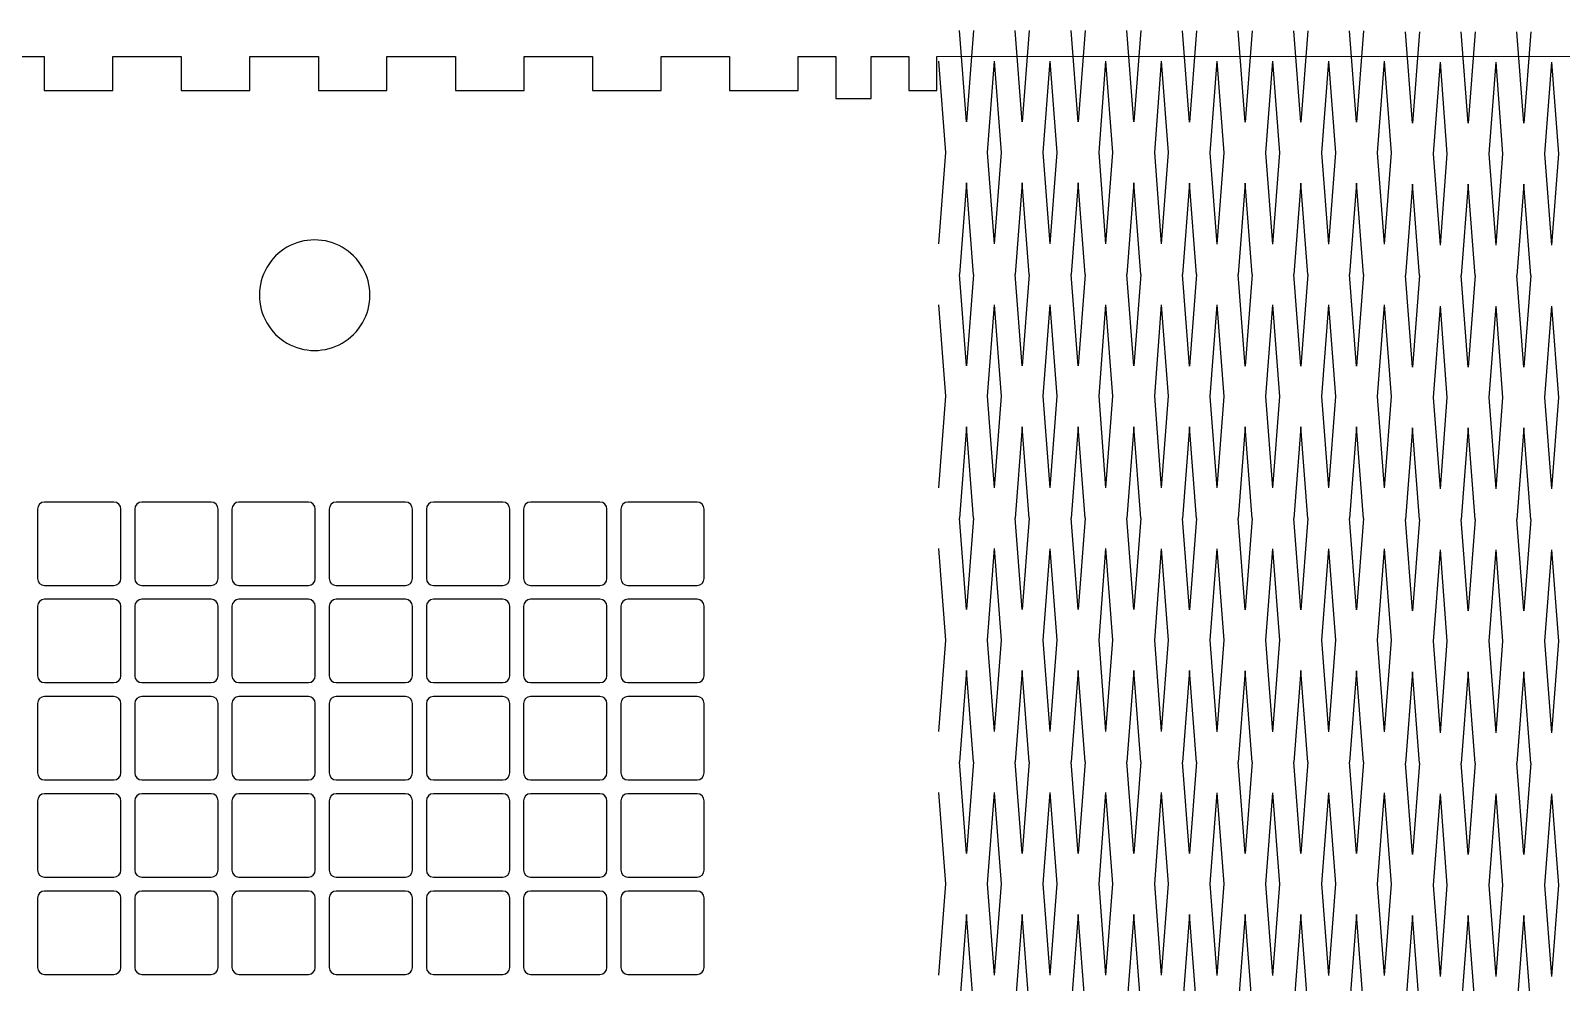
# Model space of a CAD drawing. Extents: x 38 to 561, y 42 to 369.
# Drawn here: x 165.3 to 299.3, y 108.6 to 191.9 of the extents above; entities that cross this region are included whole.
import ezdxf

# ---------------------------------------------------------------- set-up
doc = ezdxf.new("R2010")
doc.units = 0
doc.layers.add('Layer_1', color=7, linetype='CONTINUOUS')

msp = doc.modelspace()

# ---------------------------------------------------------------- linework, layer by layer
at = {"layer": 'Layer_1', "color": 7}
for p, q in [((247.236177, 183.918829), (246.625523, 191.909301)), ((247.846831, 191.909301), (247.236177, 183.918829)), ((252.108416, 183.918829), (251.497762, 191.909301)), ((252.71907, 191.909301), (252.108416, 183.918829)), ((256.993647, 183.918829), (256.382993, 191.909301)), ((257.604301, 191.909301), (256.993647, 183.918829)), ((261.865886, 183.918829), (261.255232, 191.909301)), ((262.47654, 191.909301), (261.865886, 183.918829)), ((266.736247, 183.904647), (266.125593, 191.895119)), ((267.346901, 191.895119), (266.736247, 183.904647)), ((271.608486, 183.904647), (270.997832, 191.895119)), ((272.21914, 191.895119), (271.608486, 183.904647)), ((276.493717, 183.904647), (275.883063, 191.895119)), ((277.104371, 191.895119), (276.493717, 183.904647)), ((281.365956, 183.904647), (280.755302, 191.895119)), ((281.97661, 191.895119), (281.365956, 183.904647)), ((286.259241, 183.810068), (285.648587, 191.800539)), ((286.869895, 191.800539), (286.259241, 183.810068)), ((291.13148, 183.810068), (290.520826, 191.800539)), ((291.742133, 191.800539), (291.13148, 183.810068)), ((296.016696, 183.810068), (295.406042, 191.800539)), ((296.62735, 191.800539), (296.016696, 183.810068)), ((245.404215, 181.242346), (244.793562, 189.24581)), ((249.068139, 181.242346), (249.678793, 189.24581)), ((250.289447, 181.242346), (249.678793, 189.24581)), ((253.940378, 181.242346), (254.551032, 189.24581)), ((255.161685, 181.242346), (254.551031, 189.24581)), ((258.825609, 181.242346), (259.436263, 189.24581)), ((260.046917, 181.242346), (259.436263, 189.24581)), ((263.697848, 181.242346), (264.308502, 189.24581)), ((264.919156, 181.242346), (264.308502, 189.24581)), ((268.568209, 181.228164), (269.178863, 189.231629)), ((269.789517, 181.228164), (269.178863, 189.231629)), ((273.440448, 181.228164), (274.051102, 189.231629)), ((274.661756, 181.228164), (274.051102, 189.231629)), ((278.325679, 181.228164), (278.936333, 189.231629)), ((279.546987, 181.228164), (278.936333, 189.231629)), ((283.197918, 181.228164), (283.808572, 189.231629)), ((284.419226, 181.228164), (283.808572, 189.231629)), ((288.091202, 181.133584), (288.701856, 189.137049)), ((289.31251, 181.133584), (288.701856, 189.137049)), ((292.963441, 181.133584), (293.574095, 189.137049)), ((294.184734, 181.133584), (293.574081, 189.137049)), ((297.848658, 181.133584), (298.459312, 189.137049)), ((299.069966, 181.133584), (298.459312, 189.137049)), ((244.793562, 173.238881), (245.404215, 181.242346)), ((249.678793, 173.238881), (249.068139, 181.242346)), ((249.678793, 173.238881), (250.289447, 181.242346)), ((254.551032, 173.238881), (253.940378, 181.242346)), ((254.551031, 173.238881), (255.161685, 181.242346)), ((259.436263, 173.238881), (258.825609, 181.242346)), ((259.436263, 173.238881), (260.046917, 181.242346)), ((264.308502, 173.238881), (263.697848, 181.242346)), ((264.308502, 173.238881), (264.919156, 181.242346)), ((269.178863, 173.2247), (268.568209, 181.228164)), ((269.178863, 173.2247), (269.789517, 181.228164)), ((274.051102, 173.2247), (273.440448, 181.228164)), ((274.051102, 173.2247), (274.661756, 181.228164)), ((278.936333, 173.2247), (278.325679, 181.228164)), ((278.936333, 173.2247), (279.546987, 181.228164)), ((283.808572, 173.2247), (283.197918, 181.228164)), ((283.808572, 173.2247), (284.419226, 181.228164)), ((288.701856, 173.13012), (288.091202, 181.133584)), ((288.701856, 173.13012), (289.31251, 181.133584)), ((293.574095, 173.13012), (292.963441, 181.133584)), ((293.574081, 173.13012), (294.184734, 181.133584)), ((298.459312, 173.13012), (297.848658, 181.133584)), ((298.459312, 173.13012), (299.069966, 181.133584)), ((247.236177, 178.578855), (246.625523, 170.575391)), ((247.846831, 170.575391), (247.236177, 178.578855)), ((252.108416, 178.578855), (251.497762, 170.575391)), ((252.71907, 170.575391), (252.108416, 178.578855)), ((256.993647, 178.578855), (256.382993, 170.575391)), ((257.604301, 170.575391), (256.993647, 178.578855)), ((261.865886, 178.578855), (261.255232, 170.575391)), ((262.47654, 170.575391), (261.865886, 178.578855)), ((266.736247, 178.564674), (266.125593, 170.561209)), ((267.346901, 170.561209), (266.736247, 178.564674)), ((271.608486, 178.564674), (270.997832, 170.561209)), ((272.21914, 170.561209), (271.608486, 178.564674)), ((276.493717, 178.564674), (275.883063, 170.561209)), ((277.104371, 170.561209), (276.493717, 178.564674)), ((281.365956, 178.564674), (280.755302, 170.561209)), ((281.97661, 170.561209), (281.365956, 178.564674)), ((286.259241, 178.470094), (285.648587, 170.46663)), ((286.869895, 170.46663), (286.259241, 178.470094)), ((291.13148, 178.470094), (290.520826, 170.46663)), ((291.742133, 170.46663), (291.13148, 178.470094)), ((296.016696, 178.470094), (295.406042, 170.46663)), ((296.62735, 170.46663), (296.016696, 178.470094)), ((247.236177, 162.571927), (246.625523, 170.575391)), ((247.846831, 170.575391), (247.236177, 162.571927)), ((252.108416, 162.571927), (251.497762, 170.575391)), ((252.71907, 170.575391), (252.108416, 162.571927)), ((256.993647, 162.571927), (256.382993, 170.575391)), ((257.604301, 170.575391), (256.993647, 162.571927)), ((261.865886, 162.571927), (261.255232, 170.575391)), ((262.47654, 170.575391), (261.865886, 162.571927)), ((266.736247, 162.557745), (266.125593, 170.561209)), ((267.346901, 170.561209), (266.736247, 162.557745)), ((271.608486, 162.557745), (270.997832, 170.561209)), ((272.21914, 170.561209), (271.608486, 162.557745)), ((276.493717, 162.557745), (275.883063, 170.561209)), ((277.104371, 170.561209), (276.493717, 162.557745)), ((281.365956, 162.557745), (280.755302, 170.561209)), ((281.97661, 170.561209), (281.365956, 162.557745)), ((286.259241, 162.463165), (285.648587, 170.46663)), ((286.869895, 170.46663), (286.259241, 162.463165)), ((291.13148, 162.463165), (290.520826, 170.46663)), ((291.742133, 170.46663), (291.13148, 162.463165)), ((296.016696, 162.463165), (295.406042, 170.46663)), ((296.62735, 170.46663), (296.016696, 162.463165)), ((245.404215, 159.908436), (244.793562, 167.9119)), ((249.068139, 159.908436), (249.678793, 167.9119)), ((250.289447, 159.908436), (249.678793, 167.9119)), ((253.940378, 159.908436), (254.551032, 167.9119)), ((255.161686, 159.908436), (254.551032, 167.9119)), ((258.825609, 159.908436), (259.436263, 167.9119)), ((260.046917, 159.908436), (259.436263, 167.9119)), ((263.697848, 159.908436), (264.308502, 167.9119)), ((264.919156, 159.908436), (264.308502, 167.9119)), ((268.568209, 159.894254), (269.178863, 167.897719)), ((269.789517, 159.894254), (269.178863, 167.897719)), ((273.440448, 159.894254), (274.051102, 167.897719)), ((274.661756, 159.894254), (274.051102, 167.897719)), ((278.325679, 159.894254), (278.936333, 167.897719)), ((279.546987, 159.894254), (278.936333, 167.897719)), ((283.197918, 159.894254), (283.808572, 167.897719)), ((284.419226, 159.894254), (283.808572, 167.897719)), ((288.091202, 159.799675), (288.701856, 167.803139)), ((289.31251, 159.799675), (288.701856, 167.803139)), ((292.963441, 159.799675), (293.574095, 167.803139)), ((294.184749, 159.799675), (293.574095, 167.803139)), ((297.848658, 159.799675), (298.459312, 167.803139)), ((299.069966, 159.799675), (298.459312, 167.803139)), ((244.793562, 151.904972), (245.404215, 159.908436)), ((249.678793, 151.904972), (249.068139, 159.908436)), ((249.678793, 151.904972), (250.289447, 159.908436)), ((254.551032, 151.904972), (253.940378, 159.908436)), ((254.551032, 151.904972), (255.161686, 159.908436)), ((259.436263, 151.904972), (258.825609, 159.908436)), ((259.436263, 151.904972), (260.046917, 159.908436)), ((264.308502, 151.904972), (263.697848, 159.908436)), ((264.308502, 151.904972), (264.919156, 159.908436)), ((269.178863, 151.89079), (268.568209, 159.894254)), ((269.178863, 151.89079), (269.789517, 159.894254)), ((274.051102, 151.89079), (273.440448, 159.894254)), ((274.051102, 151.89079), (274.661756, 159.894254)), ((278.936333, 151.89079), (278.325679, 159.894254)), ((278.936333, 151.89079), (279.546987, 159.894254)), ((283.808572, 151.89079), (283.197918, 159.894254)), ((283.808572, 151.89079), (284.419226, 159.894254)), ((288.701856, 151.79621), (288.091202, 159.799675)), ((288.701856, 151.79621), (289.31251, 159.799675)), ((293.574095, 151.79621), (292.963441, 159.799675)), ((293.574095, 151.79621), (294.184749, 159.799675)), ((298.459312, 151.79621), (297.848658, 159.799675)), ((298.459312, 151.79621), (299.069966, 159.799675)), ((247.236177, 157.244945), (246.625523, 149.241481)), ((247.846831, 149.241481), (247.236177, 157.244945)), ((252.108416, 157.244945), (251.497762, 149.241481)), ((252.71907, 149.241481), (252.108416, 157.244945)), ((256.993647, 157.244945), (256.382993, 149.241481)), ((257.604301, 149.241481), (256.993647, 157.244945)), ((261.865886, 157.244945), (261.255232, 149.241481)), ((262.47654, 149.241481), (261.865886, 157.244945)), ((266.736247, 157.230764), (266.125593, 149.227299)), ((267.346901, 149.227299), (266.736247, 157.230764)), ((271.608486, 157.230764), (270.997832, 149.227299)), ((272.21914, 149.227299), (271.608486, 157.230764)), ((276.493717, 157.230764), (275.883063, 149.227299)), ((277.104371, 149.227299), (276.493717, 157.230764)), ((281.365956, 157.230764), (280.755302, 149.227299)), ((281.97661, 149.227299), (281.365956, 157.230764)), ((286.259241, 157.136184), (285.648587, 149.13272)), ((286.869895, 149.13272), (286.259241, 157.136184)), ((291.13148, 157.136184), (290.520826, 149.13272)), ((291.742133, 149.13272), (291.13148, 157.136184)), ((296.016696, 157.136184), (295.406042, 149.13272)), ((296.62735, 149.13272), (296.016696, 157.136184)), ((247.236177, 141.238017), (246.625523, 149.241481)), ((247.846831, 149.241481), (247.236177, 141.238017)), ((252.108416, 141.238017), (251.497762, 149.241481)), ((252.71907, 149.241481), (252.108416, 141.238017)), ((256.993647, 141.238017), (256.382993, 149.241481)), ((257.604301, 149.241481), (256.993647, 141.238017)), ((261.865886, 141.238017), (261.255232, 149.241481)), ((262.47654, 149.241481), (261.865886, 141.238017)), ((266.736247, 141.223835), (266.125593, 149.227299)), ((267.346901, 149.227299), (266.736247, 141.223835)), ((271.608486, 141.223835), (270.997832, 149.227299)), ((272.21914, 149.227299), (271.608486, 141.223835)), ((276.493717, 141.223835), (275.883063, 149.227299)), ((277.104371, 149.227299), (276.493717, 141.223835)), ((281.365956, 141.223835), (280.755302, 149.227299)), ((281.97661, 149.227299), (281.365956, 141.223835)), ((286.259241, 141.129255), (285.648587, 149.13272)), ((286.869895, 149.13272), (286.259241, 141.129255)), ((291.13148, 141.129255), (290.520826, 149.13272)), ((291.742133, 149.13272), (291.13148, 141.129255)), ((296.016696, 141.129255), (295.406042, 149.13272)), ((296.62735, 149.13272), (296.016696, 141.129255)), ((245.404215, 138.574539), (244.793562, 146.578003)), ((249.068139, 138.574539), (249.678793, 146.578003)), ((250.289447, 138.574539), (249.678793, 146.578003)), ((253.940378, 138.574539), (254.551032, 146.565011)), ((255.161686, 138.574539), (254.551032, 146.565011)), ((258.825609, 138.574539), (259.436263, 146.578003)), ((260.046917, 138.574539), (259.436263, 146.578003)), ((263.697848, 138.574539), (264.308502, 146.565011)), ((264.919156, 138.574539), (264.308502, 146.565011)), ((268.568209, 138.560287), (269.178863, 146.563751)), ((269.789517, 138.560287), (269.178863, 146.563751)), ((273.440448, 138.560287), (274.051102, 146.550758)), ((274.661756, 138.560287), (274.051102, 146.550758)), ((278.325679, 138.560287), (278.936333, 146.563751)), ((279.546987, 138.560287), (278.936333, 146.563751)), ((283.197918, 138.560287), (283.808572, 146.550758)), ((284.419226, 138.560287), (283.808572, 146.550758)), ((288.091202, 138.465742), (288.701856, 146.469207)), ((289.31251, 138.465742), (288.701856, 146.469207)), ((292.963441, 138.465742), (293.574095, 146.456214)), ((294.184749, 138.465742), (293.574095, 146.456214)), ((297.848658, 138.465742), (298.459312, 146.469207)), ((299.069966, 138.465742), (298.459312, 146.469207)), ((244.793562, 130.571074), (245.404215, 138.574539)), ((249.678793, 130.571074), (249.068139, 138.574539)), ((249.678793, 130.571074), (250.289447, 138.574539)), ((254.551032, 130.571074), (253.940378, 138.574539)), ((254.551032, 130.571074), (255.161686, 138.574539)), ((259.436263, 130.571074), (258.825609, 138.574539)), ((259.436263, 130.571074), (260.046917, 138.574539)), ((264.308502, 130.571074), (263.697848, 138.574539)), ((264.308502, 130.571074), (264.919156, 138.574539)), ((269.178863, 130.556822), (268.568209, 138.560287)), ((269.178863, 130.556822), (269.789517, 138.560287)), ((274.051102, 130.556822), (273.440448, 138.560287)), ((274.051102, 130.556822), (274.661756, 138.560287)), ((278.936333, 130.556822), (278.325679, 138.560287)), ((278.936333, 130.556822), (279.546987, 138.560287)), ((283.808572, 130.556822), (283.197918, 138.560287)), ((283.808572, 130.556822), (284.419226, 138.560287)), ((288.701856, 130.462278), (288.091202, 138.465742)), ((288.701856, 130.462278), (289.31251, 138.465742)), ((293.574095, 130.462278), (292.963441, 138.465742)), ((293.574095, 130.462278), (294.184749, 138.465742)), ((298.459312, 130.462278), (297.848658, 138.465742)), ((298.459312, 130.462278), (299.069966, 138.465742)), ((247.236177, 135.911048), (246.625523, 127.907584)), ((247.846831, 127.907584), (247.236177, 135.911048)), ((252.108416, 135.898056), (251.497762, 127.907584)), ((252.71907, 127.907584), (252.108416, 135.898056)), ((256.993647, 135.911048), (256.382993, 127.907584)), ((257.604301, 127.907584), (256.993647, 135.911048)), ((261.865886, 135.898056), (261.255232, 127.907584)), ((262.47654, 127.907584), (261.865886, 135.898056)), ((266.736247, 135.896796), (266.125593, 127.893332)), ((267.346901, 127.893332), (266.736247, 135.896796)), ((271.608486, 135.883803), (270.997832, 127.893332)), ((272.21914, 127.893332), (271.608486, 135.883803)), ((276.493717, 135.896796), (275.883063, 127.893332)), ((277.104371, 127.893332), (276.493717, 135.896796)), ((281.365956, 135.883803), (280.755302, 127.893332)), ((281.97661, 127.893332), (281.365956, 135.883803)), ((286.259241, 135.802252), (285.648587, 127.798787)), ((286.869895, 127.798787), (286.259241, 135.802252)), ((291.13148, 135.789259), (290.520826, 127.798787)), ((291.742133, 127.798787), (291.13148, 135.789259)), ((296.016696, 135.802252), (295.406042, 127.798787)), ((296.62735, 127.798787), (296.016696, 135.802252)), ((247.236177, 119.90412), (246.625523, 127.907584)), ((247.846831, 127.907584), (247.236177, 119.90412)), ((252.108416, 119.90412), (251.497762, 127.907584)), ((252.71907, 127.907584), (252.108416, 119.90412)), ((256.993647, 119.90412), (256.382993, 127.907584)), ((257.604301, 127.907584), (256.993647, 119.90412)), ((261.865886, 119.90412), (261.255232, 127.907584)), ((262.47654, 127.907584), (261.865886, 119.90412)), ((266.736247, 119.889867), (266.125593, 127.893332)), ((267.346901, 127.893332), (266.736247, 119.889867)), ((271.608486, 119.889867), (270.997832, 127.893332)), ((272.21914, 127.893332), (271.608486, 119.889867)), ((276.493717, 119.889867), (275.883063, 127.893332)), ((277.104371, 127.893332), (276.493717, 119.889867)), ((281.365956, 119.889867), (280.755302, 127.893332)), ((281.97661, 127.893332), (281.365956, 119.889867)), ((286.259241, 119.795323), (285.648587, 127.798787)), ((286.869895, 127.798787), (286.259241, 119.795323)), ((291.13148, 119.795323), (290.520826, 127.798787)), ((291.742133, 127.798787), (291.13148, 119.795323)), ((296.016696, 119.795323), (295.406042, 127.798787)), ((296.62735, 127.798787), (296.016696, 119.795323)), ((245.404215, 117.240629), (244.793562, 125.231101)), ((249.068139, 117.240629), (249.678793, 125.231101)), ((250.289447, 117.240629), (249.678793, 125.231101)), ((253.940378, 117.227636), (254.551032, 125.231101)), ((255.161686, 117.227636), (254.551032, 125.231101)), ((258.825609, 117.240629), (259.436263, 125.231101)), ((260.046917, 117.240629), (259.436263, 125.231101)), ((263.697848, 117.227636), (264.308502, 125.231101)), ((264.919156, 117.227636), (264.308502, 125.231101)), ((268.568209, 117.226377), (269.178863, 125.216848)), ((269.789517, 117.226377), (269.178863, 125.216848)), ((273.440448, 117.213384), (274.051102, 125.216848)), ((274.661756, 117.213384), (274.051102, 125.216848)), ((278.325679, 117.226377), (278.936333, 125.216848)), ((279.546987, 117.226377), (278.936333, 125.216848)), ((283.197918, 117.213384), (283.808572, 125.216848)), ((284.419226, 117.213384), (283.808572, 125.216848)), ((288.091202, 117.131832), (288.701856, 125.122304)), ((289.31251, 117.131832), (288.701856, 125.122304)), ((292.963441, 117.11884), (293.574095, 125.122304)), ((294.184749, 117.11884), (293.574095, 125.122304)), ((297.848658, 117.131832), (298.459312, 125.122304)), ((299.069966, 117.131832), (298.459312, 125.122304)), ((244.793562, 109.237165), (245.404215, 117.240629)), ((249.678793, 109.237165), (249.068139, 117.240629)), ((249.678793, 109.237165), (250.289447, 117.240629)), ((254.551032, 109.237165), (253.940378, 117.227636)), ((254.551032, 109.237165), (255.161686, 117.227636)), ((259.436263, 109.237165), (258.825609, 117.240629)), ((259.436263, 109.237165), (260.046917, 117.240629)), ((264.308502, 109.237165), (263.697848, 117.227636)), ((264.308502, 109.237165), (264.919156, 117.227636)), ((269.178863, 109.222912), (268.568209, 117.226377)), ((269.178863, 109.222912), (269.789517, 117.226377)), ((274.051102, 109.222912), (273.440448, 117.213384)), ((274.051102, 109.222912), (274.661756, 117.213384)), ((278.936333, 109.222912), (278.325679, 117.226377)), ((278.936333, 109.222912), (279.546987, 117.226377)), ((283.808572, 109.222912), (283.197918, 117.213384)), ((283.808572, 109.222912), (284.419226, 117.213384)), ((288.701856, 109.128368), (288.091202, 117.131832)), ((288.701856, 109.128368), (289.31251, 117.131832)), ((293.574095, 109.128368), (292.963441, 117.11884)), ((293.574095, 109.128368), (294.184749, 117.11884)), ((298.459312, 109.128368), (297.848658, 117.131832)), ((298.459312, 109.128368), (299.069966, 117.131832)), ((247.236177, 114.564146), (246.625523, 106.560681)), ((247.846831, 106.560681), (247.236177, 114.564146)), ((252.108416, 114.564146), (251.497762, 106.560681)), ((252.71907, 106.560681), (252.108416, 114.564146)), ((256.993647, 114.564146), (256.382993, 106.560681)), ((257.604301, 106.560681), (256.993647, 114.564146)), ((261.865886, 114.564146), (261.255232, 106.560681)), ((262.47654, 106.560681), (261.865886, 114.564146)), ((266.736247, 114.549893), (266.125593, 106.546429)), ((267.346901, 106.546429), (266.736247, 114.549893)), ((271.608486, 114.549893), (270.997832, 106.546429)), ((272.21914, 106.546429), (271.608486, 114.549893)), ((276.493717, 114.549893), (275.883063, 106.546429)), ((277.104371, 106.546429), (276.493717, 114.549893)), ((281.365956, 114.549893), (280.755302, 106.546429)), ((281.97661, 106.546429), (281.365956, 114.549893)), ((286.259241, 114.455349), (285.648587, 106.451885)), ((286.869895, 106.451885), (286.259241, 114.455349)), ((291.13148, 114.455349), (290.520826, 106.451885)), ((291.742133, 106.451885), (291.13148, 114.455349)), ((296.016696, 114.455349), (295.406042, 106.451885)), ((296.62735, 106.451885), (296.016696, 114.455349))]:
    msp.add_line(p, q, dxfattribs=at)
at = {"layer": 'Layer_1', "color": 1}
for p, q in [((160.495835, 189.656912), (166.49584, 189.656912)), ((166.49584, 189.656912), (166.49584, 186.656909)), ((172.495845, 186.656909), (172.495845, 189.656912)), ((172.495845, 189.656912), (178.495849, 189.656912)), ((178.495849, 189.656912), (178.495849, 186.656909)), ((184.495854, 186.656909), (184.495854, 189.656912)), ((184.495854, 189.656912), (190.495858, 189.656912)), ((190.495858, 189.656912), (190.495858, 186.656909)), ((196.495863, 186.656909), (196.495863, 189.656912)), ((196.495863, 189.656912), (202.495868, 189.656912)), ((202.495868, 189.656912), (202.495868, 186.656909)), ((208.495872, 186.656909), (208.495872, 189.656912)), ((208.495872, 189.656912), (214.495877, 189.656912)), ((214.495877, 189.656912), (214.495877, 186.656909)), ((220.495881, 186.656909), (220.495881, 189.656912)), ((220.495881, 189.656912), (226.495886, 189.656912)), ((226.495886, 189.656912), (226.495886, 186.656909)), ((232.496444, 186.656909), (232.496444, 189.656809)), ((232.496444, 189.656809), (235.781442, 189.656809)), ((235.781442, 189.656809), (235.781442, 185.956809)), ((238.881442, 185.956809), (238.881442, 189.656809)), ((238.881442, 189.656809), (242.171441, 189.656809)), ((242.171441, 189.656809), (242.171441, 186.656809)), ((244.637442, 189.656809), (301.487284, 189.667863)), ((244.637442, 186.656809), (244.637442, 189.656809)), ((166.49584, 186.656909), (172.495845, 186.656909)), ((178.495849, 186.656909), (184.495854, 186.656909)), ((190.495858, 186.656909), (196.495863, 186.656909)), ((202.495868, 186.656909), (208.495872, 186.656909)), ((214.495877, 186.656909), (220.495881, 186.656909)), ((226.495886, 186.656909), (232.496444, 186.656909)), ((242.171441, 186.656809), (244.637442, 186.656809)), ((235.781442, 185.956809), (238.881442, 185.956809)), ((190.167636, 163.918779), (190.167636, 163.918779)), ((172.601717, 150.648303), (166.524054, 150.648303)), ((172.601717, 150.648303), (172.601717, 150.648303)), ((181.110448, 150.648303), (175.032782, 150.648303)), ((181.110448, 150.648303), (181.110448, 150.648303)), ((189.619173, 150.648303), (183.541507, 150.648303)), ((189.619173, 150.648303), (189.619173, 150.648303)), ((198.127901, 150.648303), (192.050239, 150.648303)), ((198.127901, 150.648303), (198.127901, 150.648303)), ((206.636629, 150.648303), (200.558963, 150.648303)), ((206.636629, 150.648303), (206.636629, 150.648303)), ((215.145357, 150.648303), (209.067691, 150.648303)), ((215.145357, 150.648303), (215.145357, 150.648303)), ((223.654082, 150.648303), (217.57642, 150.648303)), ((223.654082, 150.648303), (223.654082, 150.648303)), ((165.916288, 150.040538), (165.916288, 143.962875)), ((173.209486, 143.962875), (173.209486, 150.040538)), ((174.425013, 150.040538), (174.425013, 143.962875)), ((181.71821, 143.962875), (181.71821, 150.040538)), ((182.933745, 150.040538), (182.933745, 143.962875)), ((190.226942, 143.962875), (190.226942, 150.040538)), ((191.442469, 150.040538), (191.442469, 143.962875)), ((198.735667, 143.962875), (198.735667, 150.040538)), ((199.951198, 150.040538), (199.951198, 143.962875)), ((207.244395, 143.962875), (207.244395, 150.040538)), ((208.459926, 150.040538), (208.459926, 143.962875)), ((215.753123, 143.962875), (215.753123, 150.040538)), ((216.968654, 150.040538), (216.968654, 143.962875)), ((224.261851, 143.962875), (224.261851, 150.040538)), ((166.524054, 143.355106), (172.601717, 143.355106)), ((172.601717, 142.139575), (166.524054, 142.139575)), ((172.601717, 142.139575), (172.601717, 142.139575)), ((175.032782, 143.355106), (181.110448, 143.355106)), ((181.110448, 142.139575), (175.032782, 142.139575)), ((181.110448, 142.139575), (181.110448, 142.139575)), ((183.541507, 143.355106), (189.619173, 143.355106)), ((189.619173, 142.139575), (183.541507, 142.139575)), ((189.619173, 142.139575), (189.619173, 142.139575)), ((192.050239, 143.355106), (198.127901, 143.355106)), ((198.127901, 142.139575), (192.050239, 142.139575)), ((198.127901, 142.139575), (198.127901, 142.139575)), ((200.558963, 143.355106), (206.636629, 143.355106)), ((206.636629, 142.139575), (200.558963, 142.139575)), ((206.636629, 142.139575), (206.636629, 142.139575)), ((209.067691, 143.355106), (215.145357, 143.355106)), ((215.145357, 142.139575), (209.067691, 142.139575)), ((215.145357, 142.139575), (215.145357, 142.139575)), ((217.57642, 143.355106), (223.654082, 143.355106)), ((223.654082, 142.139575), (217.57642, 142.139575)), ((223.654082, 142.139575), (223.654082, 142.139575)), ((165.916288, 141.531806), (165.916288, 135.454147)), ((173.209486, 135.454147), (173.209486, 141.531806)), ((174.425013, 141.531806), (174.425013, 135.454147)), ((181.71821, 135.454147), (181.71821, 141.531806)), ((182.933745, 141.531806), (182.933745, 135.454147)), ((190.226942, 135.454147), (190.226942, 141.531806)), ((191.442469, 141.531806), (191.442469, 135.454147)), ((198.735667, 135.454147), (198.735667, 141.531806)), ((199.951198, 141.531806), (199.951198, 135.454147)), ((207.244395, 135.454147), (207.244395, 141.531806)), ((208.459926, 141.531806), (208.459926, 135.454147)), ((215.753123, 135.454147), (215.753123, 141.531806)), ((216.968654, 141.531806), (216.968654, 135.454147)), ((224.261851, 135.454147), (224.261851, 141.531806)), ((166.524054, 134.846381), (172.601717, 134.846381)), ((175.032782, 134.846381), (181.110448, 134.846381)), ((183.541507, 134.846381), (189.619173, 134.846381)), ((192.050239, 134.846381), (198.127901, 134.846381)), ((200.558963, 134.846381), (206.636629, 134.846381)), ((209.067691, 134.846381), (215.145357, 134.846381)), ((217.57642, 134.846381), (223.654082, 134.846381)), ((165.916288, 133.023081), (165.916288, 126.945419)), ((172.601717, 133.630847), (166.524054, 133.630847)), ((172.601717, 133.630847), (172.601717, 133.630847)), ((173.209486, 126.945419), (173.209486, 133.023081)), ((174.425013, 133.023081), (174.425013, 126.945419)), ((181.110448, 133.630847), (175.032782, 133.630847)), ((181.110448, 133.630847), (181.110448, 133.630847)), ((181.71821, 126.945419), (181.71821, 133.023081)), ((182.933745, 133.023081), (182.933745, 126.945419)), ((189.619173, 133.630847), (183.541507, 133.630847)), ((189.619173, 133.630847), (189.619173, 133.630847)), ((190.226942, 126.945419), (190.226942, 133.023081)), ((191.442469, 133.023081), (191.442469, 126.945419)), ((198.127901, 133.630847), (192.050239, 133.630847)), ((198.127901, 133.630847), (198.127901, 133.630847)), ((198.735667, 126.945419), (198.735667, 133.023081)), ((199.951198, 133.023081), (199.951198, 126.945419)), ((206.636629, 133.630847), (200.558963, 133.630847)), ((206.636629, 133.630847), (206.636629, 133.630847)), ((207.244395, 126.945419), (207.244395, 133.023081)), ((208.459926, 133.023081), (208.459926, 126.945419)), ((215.145357, 133.630847), (209.067691, 133.630847)), ((215.145357, 133.630847), (215.145357, 133.630847)), ((215.753123, 126.945419), (215.753123, 133.023081)), ((216.968654, 133.023081), (216.968654, 126.945419)), ((223.654082, 133.630847), (217.57642, 133.630847)), ((223.654082, 133.630847), (223.654082, 133.630847)), ((224.261851, 126.945419), (224.261851, 133.023081)), ((166.524054, 126.337653), (172.601717, 126.337653)), ((175.032782, 126.337653), (181.110448, 126.337653)), ((183.541507, 126.337653), (189.619173, 126.337653)), ((192.050239, 126.337653), (198.127901, 126.337653)), ((200.558963, 126.337653), (206.636629, 126.337653)), ((209.067691, 126.337653), (215.145357, 126.337653)), ((217.57642, 126.337653), (223.654082, 126.337653)), ((172.601717, 125.122122), (166.524054, 125.122122)), ((172.601717, 125.122122), (172.601717, 125.122122)), ((181.110448, 125.122122), (175.032782, 125.122122)), ((181.110448, 125.122122), (181.110448, 125.122122)), ((189.619173, 125.122122), (183.541507, 125.122122)), ((189.619173, 125.122122), (189.619173, 125.122122)), ((198.127901, 125.122122), (192.050239, 125.122122)), ((198.127901, 125.122122), (198.127901, 125.122122)), ((206.636629, 125.122122), (200.558963, 125.122122)), ((206.636629, 125.122122), (206.636629, 125.122122)), ((215.145357, 125.122122), (209.067691, 125.122122)), ((215.145357, 125.122122), (215.145357, 125.122122)), ((223.654082, 125.122122), (217.57642, 125.122122)), ((223.654082, 125.122122), (223.654082, 125.122122)), ((165.916288, 124.514353), (165.916288, 118.436691)), ((173.209486, 118.436691), (173.209486, 124.514353)), ((174.425013, 124.514353), (174.425013, 118.436691)), ((181.71821, 118.436691), (181.71821, 124.514353)), ((182.933745, 124.514353), (182.933745, 118.436691)), ((190.226942, 118.436691), (190.226942, 124.514353)), ((191.442469, 124.514353), (191.442469, 118.436691)), ((198.735667, 118.436691), (198.735667, 124.514353)), ((199.951198, 124.514353), (199.951198, 118.436691)), ((207.244395, 118.436691), (207.244395, 124.514353)), ((208.459926, 124.514353), (208.459926, 118.436691)), ((215.753123, 118.436691), (215.753123, 124.514353)), ((216.968654, 124.514353), (216.968654, 118.436691)), ((224.261851, 118.436691), (224.261851, 124.514353)), ((166.524054, 117.828925), (172.601717, 117.828925)), ((172.601717, 116.61339), (166.524054, 116.61339)), ((172.601717, 116.61339), (172.601717, 116.61339)), ((175.032782, 117.828925), (181.110448, 117.828925)), ((181.110448, 116.61339), (175.032782, 116.61339)), ((181.110448, 116.61339), (181.110448, 116.61339)), ((183.541507, 117.828925), (189.619173, 117.828925)), ((189.619173, 116.61339), (183.541507, 116.61339)), ((189.619173, 116.61339), (189.619173, 116.61339)), ((192.050239, 117.828925), (198.127901, 117.828925)), ((198.127901, 116.61339), (192.050239, 116.61339)), ((198.127901, 116.61339), (198.127901, 116.61339)), ((200.558963, 117.828925), (206.636629, 117.828925)), ((206.636629, 116.61339), (200.558963, 116.61339)), ((206.636629, 116.61339), (206.636629, 116.61339)), ((209.067691, 117.828925), (215.145357, 117.828925)), ((215.145357, 116.61339), (209.067691, 116.61339)), ((215.145357, 116.61339), (215.145357, 116.61339)), ((217.57642, 117.828925), (223.654082, 117.828925)), ((223.654082, 116.61339), (217.57642, 116.61339)), ((223.654082, 116.61339), (223.654082, 116.61339)), ((165.916288, 116.005625), (165.916288, 109.927962)), ((173.209486, 109.927962), (173.209486, 116.005625)), ((174.425013, 116.005625), (174.425013, 109.927962)), ((181.71821, 109.927962), (181.71821, 116.005625)), ((182.933745, 116.005625), (182.933745, 109.927962)), ((190.226942, 109.927962), (190.226942, 116.005625)), ((191.442469, 116.005625), (191.442469, 109.927962)), ((198.735667, 109.927962), (198.735667, 116.005625)), ((199.951198, 116.005625), (199.951198, 109.927962)), ((207.244395, 109.927962), (207.244395, 116.005625)), ((208.459926, 116.005625), (208.459926, 109.927962)), ((215.753123, 109.927962), (215.753123, 116.005625)), ((216.968654, 116.005625), (216.968654, 109.927962)), ((224.261851, 109.927962), (224.261851, 116.005625)), ((166.524054, 109.320197), (172.601717, 109.320197)), ((175.032782, 109.320197), (181.110448, 109.320197)), ((183.541507, 109.320197), (189.619173, 109.320197)), ((192.050239, 109.320197), (198.127901, 109.320197)), ((200.558963, 109.320197), (206.636629, 109.320197)), ((209.067691, 109.320197), (215.145357, 109.320197)), ((217.57642, 109.320197), (223.654082, 109.320197))]:
    msp.add_line(p, q, dxfattribs=at)
for points in [[(190.167636, 173.594946), (188.439156, 173.594946), (186.841973, 172.672812), (185.977733, 171.175904)], [(194.35754, 171.175904), (193.4933, 172.672812), (191.896117, 173.594946), (190.167636, 173.594946)], [(185.977733, 171.175904), (185.113492, 169.678996), (185.113492, 167.834729), (185.977733, 166.337821)], [(194.35754, 166.337821), (195.221781, 167.834729), (195.221781, 169.678996), (194.35754, 171.175904)], [(185.977733, 166.337821), (186.841973, 164.840912), (188.439156, 163.918779), (190.167636, 163.918779)], [(190.167636, 163.918779), (191.896117, 163.918779), (193.4933, 164.840912), (194.35754, 166.337821)], [(166.524054, 150.648303), (166.189342, 150.648303), (165.916288, 150.37525), (165.916288, 150.040538)], [(173.209486, 150.040538), (173.209486, 150.37525), (172.936429, 150.648303), (172.601717, 150.648303)], [(175.032782, 150.648303), (174.698074, 150.648303), (174.425013, 150.37525), (174.425013, 150.040538)], [(181.71821, 150.040538), (181.71821, 150.37525), (181.445157, 150.648303), (181.110448, 150.648303)], [(183.541507, 150.648303), (183.206798, 150.648303), (182.933745, 150.37525), (182.933745, 150.040538)], [(190.226942, 150.040538), (190.226942, 150.37525), (189.953881, 150.648303), (189.619173, 150.648303)], [(192.050239, 150.648303), (191.715527, 150.648303), (191.442469, 150.37525), (191.442469, 150.040538)], [(198.735667, 150.040538), (198.735667, 150.37525), (198.462613, 150.648303), (198.127901, 150.648303)], [(200.558963, 150.648303), (200.224255, 150.648303), (199.951198, 150.37525), (199.951198, 150.040538)], [(207.244395, 150.040538), (207.244395, 150.37525), (206.971338, 150.648303), (206.636629, 150.648303)], [(209.067691, 150.648303), (208.732983, 150.648303), (208.459926, 150.37525), (208.459926, 150.040538)], [(215.753123, 150.040538), (215.753123, 150.37525), (215.480066, 150.648303), (215.145357, 150.648303)], [(217.57642, 150.648303), (217.241708, 150.648303), (216.968654, 150.37525), (216.968654, 150.040538)], [(224.261851, 150.040538), (224.261851, 150.37525), (223.988794, 150.648303), (223.654082, 150.648303)], [(165.916288, 143.962875), (165.916288, 143.628167), (166.189342, 143.355106), (166.524054, 143.355106)], [(172.601717, 143.355106), (172.936429, 143.355106), (173.209486, 143.628163), (173.209486, 143.962875)], [(174.425013, 143.962875), (174.425013, 143.628167), (174.698074, 143.355106), (175.032782, 143.355106)], [(181.110448, 143.355106), (181.445157, 143.355106), (181.71821, 143.628163), (181.71821, 143.962875)], [(182.933745, 143.962875), (182.933745, 143.628167), (183.206798, 143.355106), (183.541507, 143.355106)], [(189.619173, 143.355106), (189.953881, 143.355106), (190.226942, 143.628163), (190.226942, 143.962875)], [(191.442469, 143.962875), (191.442469, 143.628167), (191.715527, 143.355106), (192.050239, 143.355106)], [(198.127901, 143.355106), (198.462613, 143.355106), (198.735667, 143.628163), (198.735667, 143.962875)], [(199.951198, 143.962875), (199.951198, 143.628167), (200.224255, 143.355106), (200.558963, 143.355106)], [(206.636629, 143.355106), (206.971338, 143.355106), (207.244395, 143.628163), (207.244395, 143.962875)], [(208.459926, 143.962875), (208.459926, 143.628167), (208.732983, 143.355106), (209.067691, 143.355106)], [(215.145357, 143.355106), (215.480066, 143.355106), (215.753123, 143.628163), (215.753123, 143.962875)], [(216.968654, 143.962875), (216.968654, 143.628167), (217.241708, 143.355106), (217.57642, 143.355106)], [(223.654082, 143.355106), (223.988794, 143.355106), (224.261851, 143.628163), (224.261851, 143.962875)], [(166.524054, 142.139575), (166.189342, 142.139575), (165.916288, 141.866521), (165.916288, 141.531806)], [(173.209486, 141.531806), (173.209486, 141.866521), (172.936429, 142.139575), (172.601717, 142.139575)], [(175.032782, 142.139575), (174.698074, 142.139575), (174.425013, 141.866521), (174.425013, 141.531806)], [(181.71821, 141.531806), (181.71821, 141.866521), (181.445157, 142.139575), (181.110448, 142.139575)], [(183.541507, 142.139575), (183.206798, 142.139575), (182.933745, 141.866521), (182.933745, 141.531806)], [(190.226942, 141.531806), (190.226942, 141.866521), (189.953881, 142.139575), (189.619173, 142.139575)], [(192.050239, 142.139575), (191.715527, 142.139575), (191.442469, 141.866521), (191.442469, 141.531806)], [(198.735667, 141.531806), (198.735667, 141.866521), (198.462613, 142.139575), (198.127901, 142.139575)], [(200.558963, 142.139575), (200.224255, 142.139575), (199.951198, 141.866521), (199.951198, 141.531806)], [(207.244395, 141.531806), (207.244395, 141.866521), (206.971338, 142.139575), (206.636629, 142.139575)], [(209.067691, 142.139575), (208.732983, 142.139575), (208.459926, 141.866521), (208.459926, 141.531806)], [(215.753123, 141.531806), (215.753123, 141.866521), (215.480066, 142.139575), (215.145357, 142.139575)], [(217.57642, 142.139575), (217.241708, 142.139575), (216.968654, 141.866521), (216.968654, 141.531806)], [(224.261851, 141.531806), (224.261851, 141.866521), (223.988794, 142.139575), (223.654082, 142.139575)], [(165.916288, 135.454147), (165.916288, 135.119438), (166.189342, 134.846381), (166.524054, 134.846381)], [(172.601717, 134.846381), (172.936429, 134.846381), (173.209486, 135.119438), (173.209486, 135.454147)], [(174.425013, 135.454147), (174.425013, 135.119438), (174.698074, 134.846381), (175.032782, 134.846381)], [(181.110448, 134.846381), (181.445157, 134.846381), (181.71821, 135.119438), (181.71821, 135.454147)], [(182.933745, 135.454147), (182.933745, 135.119438), (183.206798, 134.846381), (183.541507, 134.846381)], [(189.619173, 134.846381), (189.953881, 134.846381), (190.226942, 135.119438), (190.226942, 135.454147)], [(191.442469, 135.454147), (191.442469, 135.119438), (191.715527, 134.846381), (192.050239, 134.846381)], [(198.127901, 134.846381), (198.462613, 134.846381), (198.735667, 135.119438), (198.735667, 135.454147)], [(199.951198, 135.454147), (199.951198, 135.119438), (200.224255, 134.846381), (200.558963, 134.846381)], [(206.636629, 134.846381), (206.971338, 134.846381), (207.244395, 135.119438), (207.244395, 135.454147)], [(208.459926, 135.454147), (208.459926, 135.119438), (208.732983, 134.846381), (209.067691, 134.846381)], [(215.145357, 134.846381), (215.480066, 134.846381), (215.753123, 135.119438), (215.753123, 135.454147)], [(216.968654, 135.454147), (216.968654, 135.119438), (217.241708, 134.846381), (217.57642, 134.846381)], [(223.654082, 134.846381), (223.988794, 134.846381), (224.261851, 135.119438), (224.261851, 135.454147)], [(166.524054, 133.630847), (166.189342, 133.630847), (165.916288, 133.35779), (165.916288, 133.023081)], [(173.209486, 133.023081), (173.209486, 133.35779), (172.936429, 133.630847), (172.601717, 133.630847)], [(175.032782, 133.630847), (174.698074, 133.630847), (174.425013, 133.35779), (174.425013, 133.023081)], [(181.71821, 133.023081), (181.71821, 133.35779), (181.445157, 133.630847), (181.110448, 133.630847)], [(183.541507, 133.630847), (183.206798, 133.630847), (182.933745, 133.35779), (182.933745, 133.023081)], [(190.226942, 133.023081), (190.226942, 133.35779), (189.953881, 133.630847), (189.619173, 133.630847)], [(192.050239, 133.630847), (191.715527, 133.630847), (191.442469, 133.35779), (191.442469, 133.023081)], [(198.735667, 133.023081), (198.735667, 133.35779), (198.462613, 133.630847), (198.127901, 133.630847)], [(200.558963, 133.630847), (200.224255, 133.630847), (199.951198, 133.35779), (199.951198, 133.023081)], [(207.244395, 133.023081), (207.244395, 133.35779), (206.971338, 133.630847), (206.636629, 133.630847)], [(209.067691, 133.630847), (208.732983, 133.630847), (208.459926, 133.35779), (208.459926, 133.023081)], [(215.753123, 133.023081), (215.753123, 133.35779), (215.480066, 133.630847), (215.145357, 133.630847)], [(217.57642, 133.630847), (217.241708, 133.630847), (216.968654, 133.35779), (216.968654, 133.023081)], [(224.261851, 133.023081), (224.261851, 133.35779), (223.988794, 133.630847), (223.654082, 133.630847)], [(165.916288, 126.945419), (165.916288, 126.61071), (166.189342, 126.337653), (166.524054, 126.337653)], [(172.601717, 126.337653), (172.936429, 126.337653), (173.209486, 126.61071), (173.209486, 126.945419)], [(174.425013, 126.945419), (174.425013, 126.61071), (174.698074, 126.337653), (175.032782, 126.337653)], [(181.110448, 126.337653), (181.445157, 126.337653), (181.71821, 126.61071), (181.71821, 126.945419)], [(182.933745, 126.945419), (182.933745, 126.61071), (183.206798, 126.337653), (183.541507, 126.337653)], [(189.619173, 126.337653), (189.953881, 126.337653), (190.226942, 126.61071), (190.226942, 126.945419)], [(191.442469, 126.945419), (191.442469, 126.61071), (191.715527, 126.337653), (192.050239, 126.337653)], [(198.127901, 126.337653), (198.462613, 126.337653), (198.735667, 126.61071), (198.735667, 126.945419)], [(199.951198, 126.945419), (199.951198, 126.61071), (200.224255, 126.337653), (200.558963, 126.337653)], [(206.636629, 126.337653), (206.971338, 126.337653), (207.244395, 126.61071), (207.244395, 126.945419)], [(208.459926, 126.945419), (208.459926, 126.61071), (208.732983, 126.337653), (209.067691, 126.337653)], [(215.145357, 126.337653), (215.480066, 126.337653), (215.753123, 126.61071), (215.753123, 126.945419)], [(216.968654, 126.945419), (216.968654, 126.61071), (217.241708, 126.337653), (217.57642, 126.337653)], [(223.654082, 126.337653), (223.988794, 126.337653), (224.261851, 126.61071), (224.261851, 126.945419)], [(166.524054, 125.122122), (166.189342, 125.122122), (165.916288, 124.849065), (165.916288, 124.514353)], [(173.209486, 124.514353), (173.209486, 124.849065), (172.936429, 125.122122), (172.601717, 125.122122)], [(175.032782, 125.122122), (174.698074, 125.122122), (174.425013, 124.849065), (174.425013, 124.514353)], [(181.71821, 124.514353), (181.71821, 124.849065), (181.445157, 125.122122), (181.110448, 125.122122)], [(183.541507, 125.122122), (183.206798, 125.122122), (182.933745, 124.849065), (182.933745, 124.514353)], [(190.226942, 124.514353), (190.226942, 124.849065), (189.953881, 125.122122), (189.619173, 125.122122)], [(192.050239, 125.122122), (191.715527, 125.122122), (191.442469, 124.849065), (191.442469, 124.514353)], [(198.735667, 124.514353), (198.735667, 124.849065), (198.462613, 125.122122), (198.127901, 125.122122)], [(200.558963, 125.122122), (200.224255, 125.122122), (199.951198, 124.849065), (199.951198, 124.514353)], [(207.244395, 124.514353), (207.244395, 124.849065), (206.971338, 125.122122), (206.636629, 125.122122)], [(209.067691, 125.122122), (208.732983, 125.122122), (208.459926, 124.849065), (208.459926, 124.514353)], [(215.753123, 124.514353), (215.753123, 124.849065), (215.480066, 125.122122), (215.145357, 125.122122)], [(217.57642, 125.122122), (217.241708, 125.122122), (216.968654, 124.849065), (216.968654, 124.514353)], [(224.261851, 124.514353), (224.261851, 124.849065), (223.988794, 125.122122), (223.654082, 125.122122)], [(165.916288, 118.436691), (165.916288, 118.101982), (166.189342, 117.828925), (166.524054, 117.828925)], [(172.601717, 117.828925), (172.936429, 117.828925), (173.209486, 118.101982), (173.209486, 118.436691)], [(174.425013, 118.436691), (174.425013, 118.101982), (174.698074, 117.828925), (175.032782, 117.828925)], [(181.110448, 117.828925), (181.445157, 117.828925), (181.71821, 118.101982), (181.71821, 118.436691)], [(182.933745, 118.436691), (182.933745, 118.101982), (183.206798, 117.828925), (183.541507, 117.828925)], [(189.619173, 117.828925), (189.953881, 117.828925), (190.226942, 118.101982), (190.226942, 118.436691)], [(191.442469, 118.436691), (191.442469, 118.101982), (191.715527, 117.828925), (192.050239, 117.828925)], [(198.127901, 117.828925), (198.462613, 117.828925), (198.735667, 118.101982), (198.735667, 118.436691)], [(199.951198, 118.436691), (199.951198, 118.101982), (200.224255, 117.828925), (200.558963, 117.828925)], [(206.636629, 117.828925), (206.971338, 117.828925), (207.244395, 118.101982), (207.244395, 118.436691)], [(208.459926, 118.436691), (208.459926, 118.101982), (208.732983, 117.828925), (209.067691, 117.828925)], [(215.145357, 117.828925), (215.480066, 117.828925), (215.753123, 118.101982), (215.753123, 118.436691)], [(216.968654, 118.436691), (216.968654, 118.101982), (217.241708, 117.828925), (217.57642, 117.828925)], [(223.654082, 117.828925), (223.988794, 117.828925), (224.261851, 118.101982), (224.261851, 118.436691)], [(166.524054, 116.61339), (166.189342, 116.61339), (165.916288, 116.340337), (165.916288, 116.005625)], [(173.209486, 116.005625), (173.209486, 116.340337), (172.936429, 116.61339), (172.601717, 116.61339)], [(175.032782, 116.61339), (174.698074, 116.61339), (174.425013, 116.340337), (174.425013, 116.005625)], [(181.71821, 116.005625), (181.71821, 116.340337), (181.445157, 116.61339), (181.110448, 116.61339)], [(183.541507, 116.61339), (183.206798, 116.61339), (182.933745, 116.340337), (182.933745, 116.005625)], [(190.226942, 116.005625), (190.226942, 116.340337), (189.953881, 116.61339), (189.619173, 116.61339)], [(192.050239, 116.61339), (191.715527, 116.61339), (191.442469, 116.340337), (191.442469, 116.005625)], [(198.735667, 116.005625), (198.735667, 116.340337), (198.462613, 116.61339), (198.127901, 116.61339)], [(200.558963, 116.61339), (200.224255, 116.61339), (199.951198, 116.340337), (199.951198, 116.005625)], [(207.244395, 116.005625), (207.244395, 116.340337), (206.971338, 116.61339), (206.636629, 116.61339)], [(209.067691, 116.61339), (208.732983, 116.61339), (208.459926, 116.340337), (208.459926, 116.005625)], [(215.753123, 116.005625), (215.753123, 116.340337), (215.480066, 116.61339), (215.145357, 116.61339)], [(217.57642, 116.61339), (217.241708, 116.61339), (216.968654, 116.340337), (216.968654, 116.005625)], [(224.261851, 116.005625), (224.261851, 116.340337), (223.988794, 116.61339), (223.654082, 116.61339)], [(165.916288, 109.927962), (165.916288, 109.593254), (166.189342, 109.320197), (166.524054, 109.320197)], [(172.601717, 109.320197), (172.936429, 109.320197), (173.209486, 109.593254), (173.209486, 109.927962)], [(174.425013, 109.927962), (174.425013, 109.593254), (174.698074, 109.320197), (175.032782, 109.320197)], [(181.110448, 109.320197), (181.445157, 109.320197), (181.71821, 109.593254), (181.71821, 109.927962)], [(182.933745, 109.927962), (182.933745, 109.593254), (183.206798, 109.320197), (183.541507, 109.320197)], [(189.619173, 109.320197), (189.953881, 109.320197), (190.226942, 109.593254), (190.226942, 109.927962)], [(191.442469, 109.927962), (191.442469, 109.593254), (191.715527, 109.320197), (192.050239, 109.320197)], [(198.127901, 109.320197), (198.462613, 109.320197), (198.735667, 109.593254), (198.735667, 109.927962)], [(199.951198, 109.927962), (199.951198, 109.593254), (200.224255, 109.320197), (200.558963, 109.320197)], [(206.636629, 109.320197), (206.971338, 109.320197), (207.244395, 109.593254), (207.244395, 109.927962)], [(208.459926, 109.927962), (208.459926, 109.593254), (208.732983, 109.320197), (209.067691, 109.320197)], [(215.145357, 109.320197), (215.480066, 109.320197), (215.753123, 109.593254), (215.753123, 109.927962)], [(216.968654, 109.927962), (216.968654, 109.593254), (217.241708, 109.320197), (217.57642, 109.320197)], [(223.654082, 109.320197), (223.988794, 109.320197), (224.261851, 109.593254), (224.261851, 109.927962)]]:
    msp.add_open_spline(points, degree=3, dxfattribs=at)

doc.saveas('drawing.dxf')
